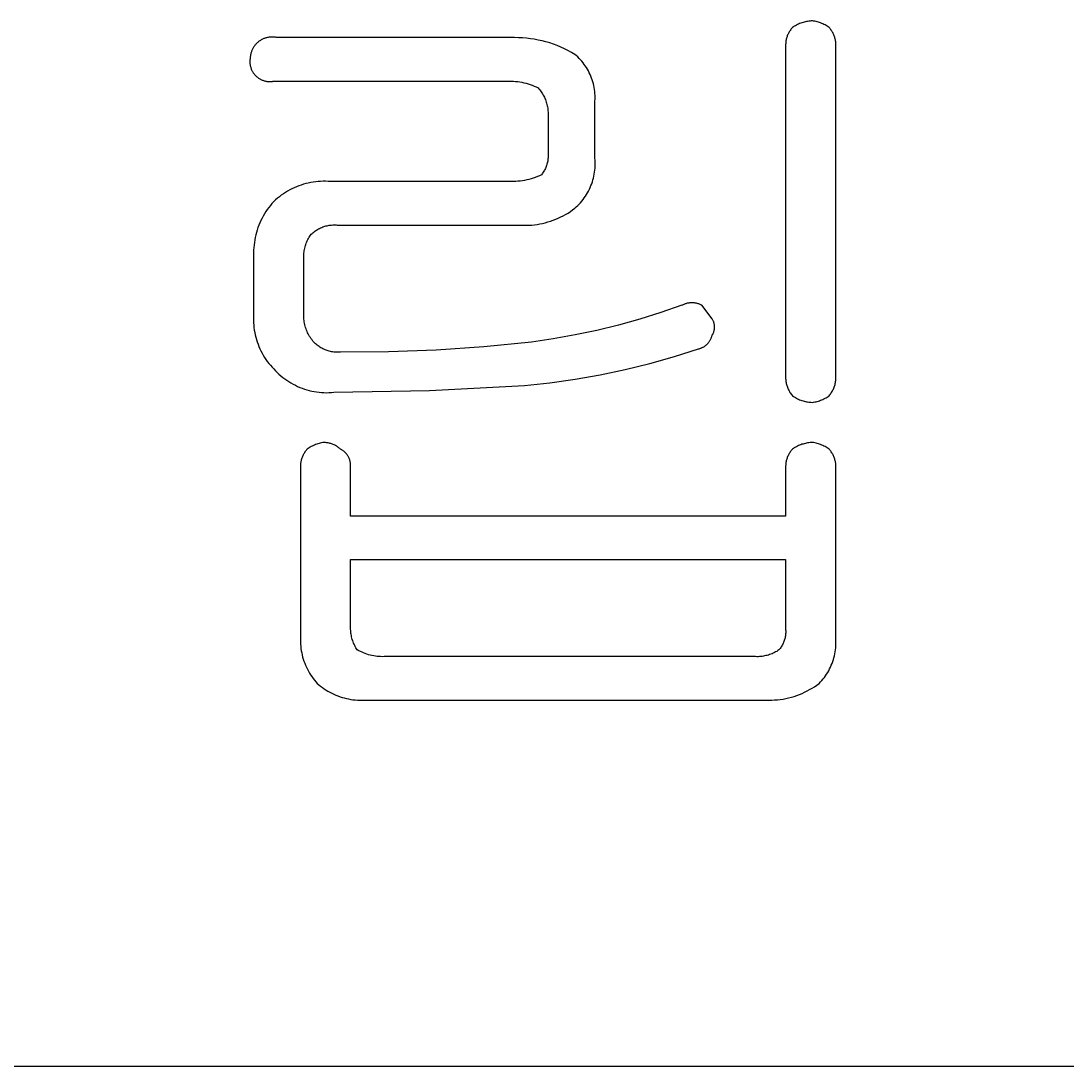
# Model space of a CAD drawing. Header units: millimetres. Extents: x 3033 to 5773, y 123 to 1487.
# Drawn here: x 5510.65 to 5533.21, y 311.56 to 334.1 of the extents above; entities that cross this region are included whole.
import ezdxf

# ---------------------------------------------------------------- set-up
doc = ezdxf.new("R2010")
doc.units = ezdxf.units.MM
doc.header["$MEASUREMENT"] = 0
doc.layers.add('TEX', color=70, linetype='Continuous')

msp = doc.modelspace()

# ---------------------------------------------------------------- linework, layer by layer
at = {"layer": 'TEX'}
for p, q in [((5527.253, 333.917), (5527.242, 333.901)), ((5527.264, 333.932), (5527.253, 333.917)), ((5527.276, 333.946), (5527.264, 333.932)), ((5527.289, 333.961), (5527.276, 333.946)), ((5527.31, 333.975), (5527.289, 333.961)), ((5527.331, 333.989), (5527.31, 333.975)), ((5527.354, 334.002), (5527.331, 333.989)), ((5527.376, 334.015), (5527.354, 334.002)), ((5527.399, 334.026), (5527.376, 334.015)), ((5527.422, 334.037), (5527.399, 334.026)), ((5527.446, 334.048), (5527.422, 334.037)), ((5527.47, 334.057), (5527.446, 334.048)), ((5527.494, 334.065), (5527.47, 334.057)), ((5527.519, 334.073), (5527.494, 334.065)), ((5527.544, 334.08), (5527.519, 334.073)), ((5527.569, 334.086), (5527.544, 334.08)), ((5527.594, 334.091), (5527.569, 334.086)), ((5527.619, 334.096), (5527.594, 334.091)), ((5527.645, 334.099), (5527.619, 334.096)), ((5527.67, 334.102), (5527.645, 334.099)), ((5527.696, 334.104), (5527.67, 334.102)), ((5527.722, 334.105), (5527.696, 334.104)), ((5527.748, 334.101), (5527.722, 334.105)), ((5527.773, 334.097), (5527.748, 334.101)), ((5527.799, 334.091), (5527.773, 334.097)), ((5527.824, 334.085), (5527.799, 334.091)), ((5527.85, 334.078), (5527.824, 334.085)), ((5527.875, 334.07), (5527.85, 334.078)), ((5527.899, 334.061), (5527.875, 334.07)), ((5527.923, 334.051), (5527.899, 334.061)), ((5527.947, 334.041), (5527.923, 334.051)), ((5527.971, 334.029), (5527.947, 334.041)), ((5527.994, 334.017), (5527.971, 334.029)), ((5528.017, 334.004), (5527.994, 334.017)), ((5528.039, 333.99), (5528.017, 334.004)), ((5528.061, 333.976), (5528.039, 333.99)), ((5528.082, 333.961), (5528.061, 333.976)), ((5528.095, 333.946), (5528.082, 333.961)), ((5528.107, 333.932), (5528.095, 333.946)), ((5528.118, 333.917), (5528.107, 333.932)), ((5528.129, 333.901), (5528.118, 333.917)), ((5515.832, 333.695), (5515.818, 333.686)), ((5515.846, 333.702), (5515.832, 333.695)), ((5515.86, 333.71), (5515.846, 333.702)), ((5515.875, 333.717), (5515.86, 333.71)), ((5515.89, 333.723), (5515.875, 333.717)), ((5515.905, 333.729), (5515.89, 333.723)), ((5515.92, 333.734), (5515.905, 333.729)), ((5515.936, 333.739), (5515.92, 333.734)), ((5515.951, 333.743), (5515.936, 333.739)), ((5515.967, 333.747), (5515.951, 333.743)), ((5515.983, 333.75), (5515.967, 333.747)), ((5515.999, 333.752), (5515.983, 333.75)), ((5516.015, 333.754), (5515.999, 333.752)), ((5516.031, 333.756), (5516.015, 333.754)), ((5516.047, 333.757), (5516.031, 333.756)), ((5516.063, 333.757), (5516.047, 333.757)), ((5516.079, 333.757), (5516.063, 333.757)), ((5516.095, 333.756), (5516.079, 333.757)), ((5516.112, 333.755), (5516.095, 333.756)), ((5516.128, 333.753), (5516.112, 333.755)), ((5516.144, 333.751), (5516.128, 333.753)), ((5516.159, 333.748), (5516.144, 333.751)), ((5516.175, 333.744), (5516.159, 333.748)), ((5521.299, 333.744), (5516.175, 333.744)), ((5521.384, 333.743), (5521.299, 333.744)), ((5521.469, 333.739), (5521.384, 333.743)), ((5521.554, 333.732), (5521.469, 333.739)), ((5521.639, 333.722), (5521.554, 333.732)), ((5521.724, 333.709), (5521.639, 333.722)), ((5521.807, 333.693), (5521.724, 333.709)), ((5521.891, 333.675), (5521.807, 333.693)), ((5527.154, 333.694), (5527.151, 333.675)), ((5527.158, 333.712), (5527.154, 333.694)), ((5527.163, 333.731), (5527.158, 333.712)), ((5527.168, 333.749), (5527.163, 333.731)), ((5527.174, 333.767), (5527.168, 333.749)), ((5527.18, 333.785), (5527.174, 333.767)), ((5527.187, 333.802), (5527.18, 333.785)), ((5527.195, 333.819), (5527.187, 333.802)), ((5527.203, 333.836), (5527.195, 333.819)), ((5527.212, 333.853), (5527.203, 333.836)), ((5527.221, 333.87), (5527.212, 333.853)), ((5527.231, 333.886), (5527.221, 333.87)), ((5527.242, 333.901), (5527.231, 333.886)), ((5528.14, 333.886), (5528.129, 333.901)), ((5528.15, 333.87), (5528.14, 333.886)), ((5528.159, 333.853), (5528.15, 333.87)), ((5528.168, 333.836), (5528.159, 333.853)), ((5528.176, 333.819), (5528.168, 333.836)), ((5528.184, 333.802), (5528.176, 333.819)), ((5528.191, 333.785), (5528.184, 333.802)), ((5528.197, 333.767), (5528.191, 333.785)), ((5528.203, 333.749), (5528.197, 333.767)), ((5528.208, 333.731), (5528.203, 333.749)), ((5528.213, 333.712), (5528.208, 333.731)), ((5528.217, 333.694), (5528.213, 333.712)), ((5528.22, 333.675), (5528.217, 333.694)), ((5515.633, 333.468), (5515.627, 333.453)), ((5515.639, 333.483), (5515.633, 333.468)), ((5515.646, 333.497), (5515.639, 333.483)), ((5515.654, 333.512), (5515.646, 333.497)), ((5515.662, 333.526), (5515.654, 333.512)), ((5515.67, 333.54), (5515.662, 333.526)), ((5515.679, 333.553), (5515.67, 333.54)), ((5515.688, 333.566), (5515.679, 333.553)), ((5515.698, 333.579), (5515.688, 333.566)), ((5515.708, 333.592), (5515.698, 333.579)), ((5515.719, 333.604), (5515.708, 333.592)), ((5515.73, 333.616), (5515.719, 333.604)), ((5515.742, 333.627), (5515.73, 333.616)), ((5515.753, 333.638), (5515.742, 333.627)), ((5515.766, 333.648), (5515.753, 333.638)), ((5515.778, 333.659), (5515.766, 333.648)), ((5515.791, 333.668), (5515.778, 333.659)), ((5515.804, 333.677), (5515.791, 333.668)), ((5515.818, 333.686), (5515.804, 333.677)), ((5521.973, 333.653), (5521.891, 333.675)), ((5522.055, 333.629), (5521.973, 333.653)), ((5522.136, 333.602), (5522.055, 333.629)), ((5522.216, 333.572), (5522.136, 333.602)), ((5522.295, 333.54), (5522.216, 333.572)), ((5522.373, 333.505), (5522.295, 333.54)), ((5522.449, 333.467), (5522.373, 333.505)), ((5522.524, 333.426), (5522.449, 333.467)), ((5527.145, 333.619), (5527.144, 333.6)), ((5527.144, 333.6), (5527.144, 326.455)), ((5527.146, 333.638), (5527.145, 333.619)), ((5527.148, 333.656), (5527.146, 333.638)), ((5527.151, 333.675), (5527.148, 333.656)), ((5528.223, 333.656), (5528.22, 333.675)), ((5528.225, 333.638), (5528.223, 333.656)), ((5528.226, 333.619), (5528.225, 333.638)), ((5528.227, 333.6), (5528.226, 333.619)), ((5528.227, 326.455), (5528.227, 333.6)), ((5515.591, 333.267), (5515.59, 333.252)), ((5515.59, 333.252), (5515.59, 333.238)), ((5515.59, 333.238), (5515.59, 333.223)), ((5515.593, 333.282), (5515.591, 333.267)), ((5515.595, 333.297), (5515.593, 333.282)), ((5515.598, 333.311), (5515.595, 333.297)), ((5515.599, 333.327), (5515.598, 333.311)), ((5515.601, 333.343), (5515.599, 333.327)), ((5515.603, 333.359), (5515.601, 333.343)), ((5515.605, 333.375), (5515.603, 333.359)), ((5515.609, 333.391), (5515.605, 333.375)), ((5515.612, 333.407), (5515.609, 333.391)), ((5515.617, 333.422), (5515.612, 333.407)), ((5515.622, 333.438), (5515.617, 333.422)), ((5515.627, 333.453), (5515.622, 333.438)), ((5522.598, 333.383), (5522.524, 333.426)), ((5522.63, 333.356), (5522.598, 333.383)), ((5522.661, 333.327), (5522.63, 333.356)), ((5522.691, 333.297), (5522.661, 333.327)), ((5522.72, 333.266), (5522.691, 333.297)), ((5522.748, 333.235), (5522.72, 333.266)), ((5515.59, 333.223), (5515.59, 333.208)), ((5515.59, 333.208), (5515.591, 333.193)), ((5515.591, 333.193), (5515.592, 333.179)), ((5515.592, 333.179), (5515.594, 333.164)), ((5515.594, 333.164), (5515.597, 333.149)), ((5515.597, 333.149), (5515.599, 333.135)), ((5515.599, 333.135), (5515.603, 333.12)), ((5515.603, 333.12), (5515.607, 333.106)), ((5515.607, 333.106), (5515.611, 333.092)), ((5515.611, 333.092), (5515.616, 333.078)), ((5515.616, 333.078), (5515.621, 333.064)), ((5515.621, 333.064), (5515.627, 333.051)), ((5515.627, 333.051), (5515.634, 333.037)), ((5515.634, 333.037), (5515.64, 333.024)), ((5515.64, 333.024), (5515.648, 333.011)), ((5515.648, 333.011), (5515.655, 332.998)), ((5522.774, 333.202), (5522.748, 333.235)), ((5522.8, 333.168), (5522.774, 333.202)), ((5522.824, 333.134), (5522.8, 333.168)), ((5522.847, 333.098), (5522.824, 333.134)), ((5522.869, 333.062), (5522.847, 333.098)), ((5522.89, 333.025), (5522.869, 333.062)), ((5522.909, 332.988), (5522.89, 333.025)), ((5515.655, 332.998), (5515.663, 332.986)), ((5515.663, 332.986), (5515.672, 332.974)), ((5515.672, 332.974), (5515.681, 332.962)), ((5515.681, 332.962), (5515.69, 332.951)), ((5515.69, 332.951), (5515.7, 332.939)), ((5515.7, 332.939), (5515.71, 332.929)), ((5515.71, 332.929), (5515.72, 332.918)), ((5515.72, 332.918), (5515.731, 332.908)), ((5515.731, 332.908), (5515.742, 332.898)), ((5515.742, 332.898), (5515.754, 332.889)), ((5515.754, 332.889), (5515.766, 332.88)), ((5515.766, 332.88), (5515.778, 332.871)), ((5515.778, 332.871), (5515.79, 332.863)), ((5515.79, 332.863), (5515.803, 332.856)), ((5515.803, 332.856), (5515.816, 332.848)), ((5515.816, 332.848), (5515.829, 332.842)), ((5515.829, 332.842), (5515.842, 332.835)), ((5515.842, 332.835), (5515.856, 332.83)), ((5515.856, 332.83), (5515.87, 332.824)), ((5515.87, 332.824), (5515.884, 332.819)), ((5515.884, 332.819), (5515.898, 332.815)), ((5515.898, 332.815), (5515.912, 332.811)), ((5515.912, 332.811), (5515.927, 332.808)), ((5515.927, 332.808), (5515.941, 332.805)), ((5515.941, 332.805), (5515.956, 332.802)), ((5515.956, 332.802), (5515.97, 332.8)), ((5515.97, 332.8), (5515.985, 332.799)), ((5515.985, 332.799), (5516, 332.798)), ((5516, 332.798), (5516.015, 332.798)), ((5516.015, 332.798), (5516.03, 332.798)), ((5516.03, 332.798), (5516.044, 332.798)), ((5516.044, 332.798), (5516.059, 332.8)), ((5516.059, 332.8), (5516.074, 332.801)), ((5516.074, 332.801), (5516.088, 332.803)), ((5516.088, 332.803), (5516.103, 332.806)), ((5516.103, 332.806), (5521.227, 332.806)), ((5521.227, 332.806), (5521.273, 332.804)), ((5521.273, 332.804), (5521.319, 332.801)), ((5521.319, 332.801), (5521.365, 332.796)), ((5521.365, 332.796), (5521.41, 332.789)), ((5521.41, 332.789), (5521.456, 332.781)), ((5522.927, 332.949), (5522.909, 332.988)), ((5522.944, 332.911), (5522.927, 332.949)), ((5522.959, 332.871), (5522.944, 332.911)), ((5522.973, 332.831), (5522.959, 332.871)), ((5522.985, 332.791), (5522.973, 332.831)), ((5522.997, 332.75), (5522.985, 332.791)), ((5521.456, 332.781), (5521.501, 332.771)), ((5521.501, 332.771), (5521.546, 332.76)), ((5521.546, 332.76), (5521.59, 332.747)), ((5521.59, 332.747), (5521.634, 332.733)), ((5521.634, 332.733), (5521.677, 332.717)), ((5521.677, 332.717), (5521.72, 332.7)), ((5521.72, 332.7), (5521.763, 332.682)), ((5521.763, 332.682), (5521.804, 332.662)), ((5521.804, 332.662), (5521.822, 332.641)), ((5521.822, 332.641), (5521.84, 332.62)), ((5521.84, 332.62), (5521.857, 332.598)), ((5521.857, 332.598), (5521.873, 332.576)), ((5521.873, 332.576), (5521.888, 332.553)), ((5523.006, 332.709), (5522.997, 332.75)), ((5523.014, 332.668), (5523.006, 332.709)), ((5523.021, 332.626), (5523.014, 332.668)), ((5523.026, 332.584), (5523.021, 332.626)), ((5523.03, 332.542), (5523.026, 332.584)), ((5521.888, 332.553), (5521.903, 332.53)), ((5521.903, 332.53), (5521.917, 332.506)), ((5521.917, 332.506), (5521.93, 332.482)), ((5521.93, 332.482), (5521.942, 332.457)), ((5521.942, 332.457), (5521.953, 332.432)), ((5521.953, 332.432), (5521.964, 332.407)), ((5521.964, 332.407), (5521.973, 332.381)), ((5521.973, 332.381), (5521.982, 332.355)), ((5521.982, 332.355), (5521.99, 332.329)), ((5523.033, 332.5), (5523.03, 332.542)), ((5523.031, 332.373), (5523.033, 332.415)), ((5523.031, 331.146), (5523.031, 332.373)), ((5523.034, 332.457), (5523.033, 332.5)), ((5523.033, 332.415), (5523.034, 332.457)), ((5521.99, 332.329), (5521.997, 332.302)), ((5521.997, 332.302), (5522.003, 332.276)), ((5522.003, 332.276), (5522.008, 332.249)), ((5522.008, 332.249), (5522.013, 332.221)), ((5522.013, 332.221), (5522.016, 332.194)), ((5522.016, 332.194), (5522.019, 332.167)), ((5522.019, 332.167), (5522.02, 332.139)), ((5522.02, 332.139), (5522.021, 332.112)), ((5522.021, 332.112), (5522.021, 332.084)), ((5522.021, 332.084), (5522.021, 331.291)), ((5522.021, 331.291), (5522.023, 331.267)), ((5522.023, 331.267), (5522.024, 331.244)), ((5522.024, 331.244), (5522.025, 331.22)), ((5522.025, 331.22), (5522.025, 331.197)), ((5521.988, 330.99), (5521.98, 330.968)), ((5521.995, 331.012), (5521.988, 330.99)), ((5522.001, 331.035), (5521.995, 331.012)), ((5522.007, 331.058), (5522.001, 331.035)), ((5522.012, 331.081), (5522.007, 331.058)), ((5522.016, 331.104), (5522.012, 331.081)), ((5522.019, 331.127), (5522.016, 331.104)), ((5522.022, 331.15), (5522.019, 331.127)), ((5522.024, 331.174), (5522.022, 331.15)), ((5522.025, 331.197), (5522.024, 331.174)), ((5523.034, 331.103), (5523.031, 331.146)), ((5523.036, 331.06), (5523.034, 331.103)), ((5523.037, 331.017), (5523.036, 331.06)), ((5523.036, 330.973), (5523.037, 331.017)), ((5521.833, 330.765), (5521.789, 330.746)), ((5521.876, 330.785), (5521.833, 330.765)), ((5521.89, 330.804), (5521.876, 330.785)), ((5521.904, 330.823), (5521.89, 330.804)), ((5521.917, 330.843), (5521.904, 330.823)), ((5521.929, 330.863), (5521.917, 330.843)), ((5521.941, 330.883), (5521.929, 330.863)), ((5521.952, 330.904), (5521.941, 330.883)), ((5521.962, 330.925), (5521.952, 330.904)), ((5521.971, 330.946), (5521.962, 330.925)), ((5521.98, 330.968), (5521.971, 330.946)), ((5522.999, 330.717), (5523.009, 330.759)), ((5523.009, 330.759), (5523.017, 330.801)), ((5523.017, 330.801), (5523.024, 330.844)), ((5523.024, 330.844), (5523.03, 330.887)), ((5523.03, 330.887), (5523.034, 330.93)), ((5523.034, 330.93), (5523.036, 330.973)), ((5516.645, 330.547), (5516.595, 330.527)), ((5516.695, 330.565), (5516.645, 330.547)), ((5516.747, 330.581), (5516.695, 330.565)), ((5516.798, 330.595), (5516.747, 330.581)), ((5516.85, 330.608), (5516.798, 330.595)), ((5516.903, 330.619), (5516.85, 330.608)), ((5516.956, 330.628), (5516.903, 330.619)), ((5517.009, 330.635), (5516.956, 330.628)), ((5517.062, 330.641), (5517.009, 330.635)), ((5517.116, 330.644), (5517.062, 330.641)), ((5517.169, 330.646), (5517.116, 330.644)), ((5517.223, 330.646), (5517.169, 330.646)), ((5517.276, 330.645), (5517.223, 330.646)), ((5517.33, 330.641), (5517.276, 330.645)), ((5521.227, 330.641), (5517.33, 330.641)), ((5521.275, 330.641), (5521.227, 330.641)), ((5521.323, 330.643), (5521.275, 330.641)), ((5521.37, 330.646), (5521.323, 330.643)), ((5521.418, 330.651), (5521.37, 330.646)), ((5521.466, 330.658), (5521.418, 330.651)), ((5521.513, 330.666), (5521.466, 330.658)), ((5521.56, 330.675), (5521.513, 330.666)), ((5521.607, 330.686), (5521.56, 330.675)), ((5521.653, 330.699), (5521.607, 330.686)), ((5521.699, 330.713), (5521.653, 330.699)), ((5521.744, 330.729), (5521.699, 330.713)), ((5521.789, 330.746), (5521.744, 330.729)), ((5522.93, 330.512), (5522.946, 330.552)), ((5522.946, 330.552), (5522.962, 330.593)), ((5522.962, 330.593), (5522.976, 330.634)), ((5522.976, 330.634), (5522.988, 330.675)), ((5522.988, 330.675), (5522.999, 330.717)), ((5516.225, 330.313), (5516.183, 330.279)), ((5516.268, 330.345), (5516.225, 330.313)), ((5516.312, 330.376), (5516.268, 330.345)), ((5516.357, 330.405), (5516.312, 330.376)), ((5516.403, 330.433), (5516.357, 330.405)), ((5516.449, 330.459), (5516.403, 330.433)), ((5516.497, 330.483), (5516.449, 330.459)), ((5516.546, 330.506), (5516.497, 330.483)), ((5516.595, 330.527), (5516.546, 330.506)), ((5522.801, 330.287), (5522.826, 330.323)), ((5522.826, 330.323), (5522.849, 330.359)), ((5522.849, 330.359), (5522.871, 330.396)), ((5522.871, 330.396), (5522.892, 330.434)), ((5522.892, 330.434), (5522.912, 330.473)), ((5522.912, 330.473), (5522.93, 330.512)), ((5515.998, 330.081), (5515.965, 330.037)), ((5516.031, 330.125), (5515.998, 330.081)), ((5516.066, 330.167), (5516.031, 330.125)), ((5516.103, 330.208), (5516.066, 330.167)), ((5516.142, 330.244), (5516.103, 330.208)), ((5516.183, 330.279), (5516.142, 330.244)), ((5522.598, 330.064), (5522.63, 330.093)), ((5522.63, 330.093), (5522.661, 330.122)), ((5522.661, 330.122), (5522.692, 330.153)), ((5522.692, 330.153), (5522.721, 330.185)), ((5522.721, 330.185), (5522.749, 330.218)), ((5522.749, 330.218), (5522.776, 330.252)), ((5522.776, 330.252), (5522.801, 330.287)), ((5515.878, 329.897), (5515.852, 329.849)), ((5515.905, 329.945), (5515.878, 329.897)), ((5515.935, 329.991), (5515.905, 329.945)), ((5515.965, 330.037), (5515.935, 329.991)), ((5522.186, 329.828), (5522.241, 329.851)), ((5522.241, 329.851), (5522.295, 329.876)), ((5522.295, 329.876), (5522.348, 329.903)), ((5522.348, 329.903), (5522.4, 329.932)), ((5522.4, 329.932), (5522.451, 329.962)), ((5522.451, 329.962), (5522.501, 329.994)), ((5522.501, 329.994), (5522.55, 330.028)), ((5522.55, 330.028), (5522.598, 330.064)), ((5515.764, 329.647), (5515.747, 329.595)), ((5515.784, 329.699), (5515.764, 329.647)), ((5515.805, 329.749), (5515.784, 329.699)), ((5515.827, 329.8), (5515.805, 329.749)), ((5515.852, 329.849), (5515.827, 329.8)), ((5517.072, 329.62), (5517.093, 329.631)), ((5517.093, 329.631), (5517.116, 329.642)), ((5517.116, 329.642), (5517.138, 329.652)), ((5517.138, 329.652), (5517.161, 329.661)), ((5517.161, 329.661), (5517.184, 329.669)), ((5517.184, 329.669), (5517.207, 329.676)), ((5517.207, 329.676), (5517.231, 329.683)), ((5517.231, 329.683), (5517.255, 329.689)), ((5517.255, 329.689), (5517.279, 329.694)), ((5517.279, 329.694), (5517.303, 329.698)), ((5517.303, 329.698), (5517.327, 329.701)), ((5517.327, 329.701), (5517.352, 329.703)), ((5517.352, 329.703), (5517.376, 329.705)), ((5517.376, 329.705), (5517.401, 329.706)), ((5517.401, 329.706), (5517.425, 329.706)), ((5517.425, 329.706), (5517.45, 329.705)), ((5517.45, 329.705), (5517.474, 329.703)), ((5517.474, 329.703), (5521.371, 329.703)), ((5521.371, 329.703), (5521.43, 329.699)), ((5521.43, 329.699), (5521.49, 329.697)), ((5521.49, 329.697), (5521.549, 329.697)), ((5521.549, 329.697), (5521.609, 329.699)), ((5521.609, 329.699), (5521.668, 329.703)), ((5521.668, 329.703), (5521.727, 329.709)), ((5521.727, 329.709), (5521.786, 329.717)), ((5521.786, 329.717), (5521.845, 329.727)), ((5521.845, 329.727), (5521.903, 329.739)), ((5521.903, 329.739), (5521.961, 329.753)), ((5521.961, 329.753), (5522.018, 329.769)), ((5522.018, 329.769), (5522.075, 329.787)), ((5522.075, 329.787), (5522.131, 329.806)), ((5522.131, 329.806), (5522.186, 329.828)), ((5515.705, 329.436), (5515.694, 329.382)), ((5515.717, 329.489), (5515.705, 329.436)), ((5515.731, 329.542), (5515.717, 329.489)), ((5515.747, 329.595), (5515.731, 329.542)), ((5516.84, 329.389), (5516.853, 329.414)), ((5516.853, 329.414), (5516.867, 329.439)), ((5516.867, 329.439), (5516.881, 329.463)), ((5516.881, 329.463), (5516.897, 329.486)), ((5516.897, 329.486), (5516.914, 329.504)), ((5516.914, 329.504), (5516.932, 329.521)), ((5516.932, 329.521), (5516.95, 329.537)), ((5516.95, 329.537), (5516.969, 329.552)), ((5516.969, 329.552), (5516.989, 329.567)), ((5516.989, 329.567), (5517.009, 329.582)), ((5517.009, 329.582), (5517.029, 329.595)), ((5517.029, 329.595), (5517.05, 329.608)), ((5517.05, 329.608), (5517.072, 329.62)), ((5515.674, 329.218), (5515.671, 329.163)), ((5515.679, 329.273), (5515.674, 329.218)), ((5515.686, 329.327), (5515.679, 329.273)), ((5515.694, 329.382), (5515.686, 329.327)), ((5516.763, 329.149), (5516.768, 329.177)), ((5516.768, 329.177), (5516.774, 329.205)), ((5516.774, 329.205), (5516.78, 329.232)), ((5516.78, 329.232), (5516.788, 329.259)), ((5516.788, 329.259), (5516.797, 329.286)), ((5516.797, 329.286), (5516.806, 329.312)), ((5516.806, 329.312), (5516.817, 329.338)), ((5516.817, 329.338), (5516.828, 329.364)), ((5516.828, 329.364), (5516.84, 329.389)), ((5515.671, 329.163), (5515.67, 329.108)), ((5515.67, 329.108), (5515.67, 329.053)), ((5515.67, 329.053), (5515.67, 327.754)), ((5516.752, 329.037), (5516.753, 329.066)), ((5516.752, 329.009), (5516.752, 329.037)), ((5516.753, 328.981), (5516.752, 329.009)), ((5516.753, 329.066), (5516.756, 329.094)), ((5516.753, 327.827), (5516.753, 328.981)), ((5516.756, 329.094), (5516.759, 329.122)), ((5516.759, 329.122), (5516.763, 329.149)), ((5516.751, 327.796), (5516.753, 327.827)), ((5524.907, 327.971), (5524.455, 327.814)), ((5524.921, 327.978), (5524.907, 327.971)), ((5524.935, 327.985), (5524.921, 327.978)), ((5524.949, 327.991), (5524.935, 327.985)), ((5524.964, 327.996), (5524.949, 327.991)), ((5524.979, 328.002), (5524.964, 327.996)), ((5524.993, 328.006), (5524.979, 328.002)), ((5525.008, 328.01), (5524.993, 328.006)), ((5525.023, 328.014), (5525.008, 328.01)), ((5525.039, 328.017), (5525.023, 328.014)), ((5525.054, 328.02), (5525.039, 328.017)), ((5525.069, 328.022), (5525.054, 328.02)), ((5525.085, 328.023), (5525.069, 328.022)), ((5525.1, 328.024), (5525.085, 328.023)), ((5525.116, 328.025), (5525.1, 328.024)), ((5525.131, 328.025), (5525.116, 328.025)), ((5525.147, 328.024), (5525.131, 328.025)), ((5525.162, 328.023), (5525.147, 328.024)), ((5525.178, 328.022), (5525.162, 328.023)), ((5525.193, 328.02), (5525.178, 328.022)), ((5525.209, 328.017), (5525.193, 328.02)), ((5525.224, 328.014), (5525.209, 328.017)), ((5525.239, 328.01), (5525.224, 328.014)), ((5525.254, 328.006), (5525.239, 328.01)), ((5525.269, 328.002), (5525.254, 328.006)), ((5525.283, 327.996), (5525.269, 328.002)), ((5525.298, 327.991), (5525.283, 327.996)), ((5525.312, 327.985), (5525.298, 327.991)), ((5525.326, 327.978), (5525.312, 327.985)), ((5525.34, 327.971), (5525.326, 327.978)), ((5525.557, 327.682), (5525.34, 327.971)), ((5515.67, 327.754), (5515.668, 327.702)), ((5515.668, 327.702), (5515.668, 327.649)), ((5515.668, 327.649), (5515.669, 327.596)), ((5515.669, 327.596), (5515.673, 327.543)), ((5516.75, 327.766), (5516.751, 327.796)), ((5516.75, 327.735), (5516.75, 327.766)), ((5516.752, 327.704), (5516.75, 327.735)), ((5516.754, 327.674), (5516.752, 327.704)), ((5516.758, 327.644), (5516.754, 327.674)), ((5516.762, 327.613), (5516.758, 327.644)), ((5516.768, 327.583), (5516.762, 327.613)), ((5523.998, 327.672), (5523.537, 327.543)), ((5524.455, 327.814), (5523.998, 327.672)), ((5525.563, 327.673), (5525.557, 327.682)), ((5525.568, 327.664), (5525.563, 327.673)), ((5525.574, 327.654), (5525.568, 327.664)), ((5525.579, 327.644), (5525.574, 327.654)), ((5525.583, 327.635), (5525.579, 327.644)), ((5525.588, 327.625), (5525.583, 327.635)), ((5525.592, 327.614), (5525.588, 327.625)), ((5525.595, 327.604), (5525.592, 327.614)), ((5525.599, 327.594), (5525.595, 327.604)), ((5515.673, 327.543), (5515.678, 327.49)), ((5515.678, 327.49), (5515.685, 327.438)), ((5515.685, 327.438), (5515.694, 327.386)), ((5515.694, 327.386), (5515.704, 327.334)), ((5516.774, 327.553), (5516.768, 327.583)), ((5516.782, 327.524), (5516.774, 327.553)), ((5516.79, 327.495), (5516.782, 327.524)), ((5516.8, 327.466), (5516.79, 327.495)), ((5516.811, 327.437), (5516.8, 327.466)), ((5516.822, 327.409), (5516.811, 327.437)), ((5516.835, 327.381), (5516.822, 327.409)), ((5516.849, 327.353), (5516.835, 327.381)), ((5523.072, 327.43), (5522.604, 327.331)), ((5523.537, 327.543), (5523.072, 327.43)), ((5525.579, 327.359), (5525.583, 327.369)), ((5525.583, 327.369), (5525.588, 327.379)), ((5525.588, 327.379), (5525.592, 327.389)), ((5525.592, 327.389), (5525.595, 327.4)), ((5525.595, 327.4), (5525.599, 327.41)), ((5525.602, 327.583), (5525.599, 327.594)), ((5525.599, 327.41), (5525.602, 327.421)), ((5525.604, 327.572), (5525.602, 327.583)), ((5525.602, 327.421), (5525.604, 327.431)), ((5525.606, 327.562), (5525.604, 327.572)), ((5525.604, 327.431), (5525.606, 327.442)), ((5525.608, 327.551), (5525.606, 327.562)), ((5525.606, 327.442), (5525.608, 327.453)), ((5525.61, 327.54), (5525.608, 327.551)), ((5525.608, 327.453), (5525.61, 327.464)), ((5525.611, 327.529), (5525.61, 327.54)), ((5525.61, 327.464), (5525.611, 327.475)), ((5525.612, 327.518), (5525.611, 327.529)), ((5525.611, 327.475), (5525.612, 327.485)), ((5525.612, 327.507), (5525.612, 327.518)), ((5525.612, 327.496), (5525.612, 327.507)), ((5525.612, 327.485), (5525.612, 327.496)), ((5515.704, 327.334), (5515.717, 327.283)), ((5515.717, 327.283), (5515.731, 327.232)), ((5515.731, 327.232), (5515.747, 327.181)), ((5515.747, 327.181), (5515.765, 327.131)), ((5516.863, 327.327), (5516.849, 327.353)), ((5516.879, 327.3), (5516.863, 327.327)), ((5516.895, 327.274), (5516.879, 327.3)), ((5516.912, 327.249), (5516.895, 327.274)), ((5516.93, 327.224), (5516.912, 327.249)), ((5516.949, 327.2), (5516.93, 327.224)), ((5516.969, 327.177), (5516.949, 327.2)), ((5516.986, 327.16), (5516.969, 327.177)), ((5517.004, 327.143), (5516.986, 327.16)), ((5521.66, 327.177), (5520.634, 327.076)), ((5522.133, 327.247), (5521.66, 327.177)), ((5522.604, 327.331), (5522.133, 327.247)), ((5525.453, 327.136), (5525.463, 327.146)), ((5525.463, 327.146), (5525.472, 327.156)), ((5525.472, 327.156), (5525.48, 327.166)), ((5525.48, 327.166), (5525.489, 327.177)), ((5525.489, 327.177), (5525.496, 327.188)), ((5525.496, 327.188), (5525.504, 327.199)), ((5525.504, 327.199), (5525.511, 327.21)), ((5525.511, 327.21), (5525.518, 327.222)), ((5525.518, 327.222), (5525.524, 327.233)), ((5525.524, 327.233), (5525.53, 327.246)), ((5525.53, 327.246), (5525.536, 327.258)), ((5525.536, 327.258), (5525.541, 327.27)), ((5525.541, 327.27), (5525.545, 327.283)), ((5525.545, 327.283), (5525.55, 327.296)), ((5525.55, 327.296), (5525.553, 327.308)), ((5525.553, 327.308), (5525.557, 327.321)), ((5525.557, 327.321), (5525.563, 327.331)), ((5525.563, 327.331), (5525.568, 327.34)), ((5525.568, 327.34), (5525.574, 327.35)), ((5525.574, 327.35), (5525.579, 327.359)), ((5515.765, 327.131), (5515.784, 327.082)), ((5515.784, 327.082), (5515.805, 327.034)), ((5515.805, 327.034), (5515.828, 326.986)), ((5515.828, 326.986), (5515.852, 326.939)), ((5515.852, 326.939), (5515.878, 326.893)), ((5517.023, 327.127), (5517.004, 327.143)), ((5517.042, 327.111), (5517.023, 327.127)), ((5517.061, 327.096), (5517.042, 327.111)), ((5517.081, 327.082), (5517.061, 327.096)), ((5517.101, 327.069), (5517.081, 327.082)), ((5517.122, 327.056), (5517.101, 327.069)), ((5517.144, 327.044), (5517.122, 327.056)), ((5517.166, 327.032), (5517.144, 327.044)), ((5517.188, 327.022), (5517.166, 327.032)), ((5517.21, 327.012), (5517.188, 327.022)), ((5517.233, 327.003), (5517.21, 327.012)), ((5517.256, 326.995), (5517.233, 327.003)), ((5517.279, 326.987), (5517.256, 326.995)), ((5517.303, 326.981), (5517.279, 326.987)), ((5517.327, 326.975), (5517.303, 326.981)), ((5517.351, 326.97), (5517.327, 326.975)), ((5517.375, 326.966), (5517.351, 326.97)), ((5517.399, 326.963), (5517.375, 326.966)), ((5517.424, 326.96), (5517.399, 326.963)), ((5517.448, 326.959), (5517.424, 326.96)), ((5517.473, 326.958), (5517.448, 326.959)), ((5517.497, 326.958), (5517.473, 326.958)), ((5517.522, 326.959), (5517.497, 326.958)), ((5517.546, 326.961), (5517.522, 326.959)), ((5518.577, 326.968), (5517.546, 326.961)), ((5519.606, 327.006), (5518.577, 326.968)), ((5520.634, 327.076), (5519.606, 327.006)), ((5524.745, 326.865), (5525.268, 327.033)), ((5525.268, 327.033), (5525.281, 327.036)), ((5525.281, 327.036), (5525.294, 327.04)), ((5525.294, 327.04), (5525.307, 327.044)), ((5525.307, 327.044), (5525.319, 327.049)), ((5525.319, 327.049), (5525.332, 327.054)), ((5525.332, 327.054), (5525.344, 327.059)), ((5525.344, 327.059), (5525.356, 327.065)), ((5525.356, 327.065), (5525.368, 327.072)), ((5525.368, 327.072), (5525.379, 327.078)), ((5525.379, 327.078), (5525.391, 327.086)), ((5525.391, 327.086), (5525.402, 327.093)), ((5525.402, 327.093), (5525.413, 327.101)), ((5525.413, 327.101), (5525.423, 327.109)), ((5525.423, 327.109), (5525.434, 327.118)), ((5525.434, 327.118), (5525.444, 327.127)), ((5525.444, 327.127), (5525.453, 327.136)), ((5515.878, 326.893), (5515.906, 326.848)), ((5515.906, 326.848), (5515.935, 326.804)), ((5515.935, 326.804), (5515.966, 326.761)), ((5515.966, 326.761), (5515.998, 326.719)), ((5515.998, 326.719), (5516.032, 326.678)), ((5523.683, 326.584), (5524.217, 326.716)), ((5524.217, 326.716), (5524.745, 326.865)), ((5516.032, 326.678), (5516.067, 326.638)), ((5516.067, 326.638), (5516.103, 326.6)), ((5516.103, 326.6), (5516.14, 326.561)), ((5516.14, 326.561), (5516.177, 326.523)), ((5516.177, 326.523), (5516.216, 326.486)), ((5516.216, 326.486), (5516.257, 326.451)), ((5522.605, 326.375), (5523.146, 326.47)), ((5523.146, 326.47), (5523.683, 326.584)), ((5516.257, 326.451), (5516.298, 326.417)), ((5516.298, 326.417), (5516.341, 326.385)), ((5516.341, 326.385), (5516.385, 326.354)), ((5516.385, 326.354), (5516.43, 326.325)), ((5516.43, 326.325), (5516.475, 326.297)), ((5516.475, 326.297), (5516.522, 326.271)), ((5516.522, 326.271), (5516.57, 326.246)), ((5516.57, 326.246), (5516.618, 326.223)), ((5521.515, 326.239), (5522.061, 326.298)), ((5522.061, 326.298), (5522.605, 326.375)), ((5527.144, 326.455), (5527.143, 326.434)), ((5527.143, 326.434), (5527.143, 326.413)), ((5527.143, 326.413), (5527.144, 326.392)), ((5527.144, 326.392), (5527.145, 326.37)), ((5527.145, 326.37), (5527.147, 326.349)), ((5527.147, 326.349), (5527.15, 326.328)), ((5527.15, 326.328), (5527.153, 326.307)), ((5527.153, 326.307), (5527.157, 326.286)), ((5527.157, 326.286), (5527.162, 326.266)), ((5527.162, 326.266), (5527.168, 326.245)), ((5527.168, 326.245), (5527.174, 326.225)), ((5528.197, 326.225), (5528.203, 326.245)), ((5528.203, 326.245), (5528.209, 326.266)), ((5528.209, 326.266), (5528.214, 326.286)), ((5528.214, 326.286), (5528.218, 326.307)), ((5528.218, 326.307), (5528.221, 326.328)), ((5528.221, 326.328), (5528.224, 326.349)), ((5528.224, 326.349), (5528.226, 326.37)), ((5528.226, 326.37), (5528.227, 326.392)), ((5528.228, 326.434), (5528.227, 326.455)), ((5528.227, 326.392), (5528.228, 326.413)), ((5528.228, 326.413), (5528.228, 326.434)), ((5516.618, 326.223), (5516.667, 326.202)), ((5516.667, 326.202), (5516.717, 326.183)), ((5516.717, 326.183), (5516.768, 326.165)), ((5516.768, 326.165), (5516.819, 326.149)), ((5516.819, 326.149), (5516.871, 326.135)), ((5516.871, 326.135), (5516.923, 326.123)), ((5516.923, 326.123), (5516.975, 326.112)), ((5516.975, 326.112), (5517.028, 326.104)), ((5517.028, 326.104), (5517.081, 326.097)), ((5517.081, 326.097), (5517.135, 326.092)), ((5517.135, 326.092), (5517.188, 326.089)), ((5517.188, 326.089), (5517.242, 326.087)), ((5517.242, 326.087), (5517.295, 326.088)), ((5517.295, 326.088), (5517.349, 326.09)), ((5517.349, 326.09), (5517.402, 326.095)), ((5517.402, 326.095), (5519.46, 326.134)), ((5519.46, 326.134), (5521.515, 326.239)), ((5527.174, 326.225), (5527.182, 326.205)), ((5527.182, 326.205), (5527.189, 326.185)), ((5527.189, 326.185), (5527.198, 326.166)), ((5527.198, 326.166), (5527.207, 326.146)), ((5527.207, 326.146), (5527.217, 326.128)), ((5527.217, 326.128), (5527.227, 326.109)), ((5527.227, 326.109), (5527.238, 326.091)), ((5527.238, 326.091), (5527.25, 326.073)), ((5527.25, 326.073), (5527.262, 326.056)), ((5527.262, 326.056), (5527.275, 326.039)), ((5527.275, 326.039), (5527.289, 326.022)), ((5527.289, 326.022), (5527.31, 326.008)), ((5528.061, 326.007), (5528.082, 326.022)), ((5528.082, 326.022), (5528.096, 326.039)), ((5528.096, 326.039), (5528.109, 326.056)), ((5528.109, 326.056), (5528.121, 326.073)), ((5528.121, 326.073), (5528.133, 326.091)), ((5528.133, 326.091), (5528.144, 326.109)), ((5528.144, 326.109), (5528.154, 326.128)), ((5528.154, 326.128), (5528.164, 326.146)), ((5528.164, 326.146), (5528.173, 326.166)), ((5528.173, 326.166), (5528.182, 326.185)), ((5528.182, 326.185), (5528.19, 326.205)), ((5528.19, 326.205), (5528.197, 326.225)), ((5527.31, 326.008), (5527.331, 325.994)), ((5527.331, 325.994), (5527.354, 325.981)), ((5527.354, 325.981), (5527.376, 325.968)), ((5527.376, 325.968), (5527.399, 325.957)), ((5527.399, 325.957), (5527.422, 325.946)), ((5527.422, 325.946), (5527.446, 325.936)), ((5527.446, 325.936), (5527.47, 325.926)), ((5527.47, 325.926), (5527.494, 325.918)), ((5527.494, 325.918), (5527.519, 325.91)), ((5527.519, 325.91), (5527.544, 325.903)), ((5527.544, 325.903), (5527.569, 325.897)), ((5527.569, 325.897), (5527.594, 325.892)), ((5527.594, 325.892), (5527.619, 325.887)), ((5527.619, 325.887), (5527.645, 325.884)), ((5527.645, 325.884), (5527.67, 325.881)), ((5527.67, 325.881), (5527.696, 325.879)), ((5527.696, 325.879), (5527.722, 325.878)), ((5527.722, 325.878), (5527.748, 325.882)), ((5527.748, 325.882), (5527.773, 325.886)), ((5527.773, 325.886), (5527.799, 325.892)), ((5527.799, 325.892), (5527.824, 325.898)), ((5527.824, 325.898), (5527.85, 325.905)), ((5527.85, 325.905), (5527.875, 325.913)), ((5527.875, 325.913), (5527.899, 325.922)), ((5527.899, 325.922), (5527.923, 325.932)), ((5527.923, 325.932), (5527.947, 325.942)), ((5527.947, 325.942), (5527.971, 325.954)), ((5527.971, 325.954), (5527.994, 325.966)), ((5527.994, 325.966), (5528.017, 325.979)), ((5528.017, 325.979), (5528.039, 325.993)), ((5528.039, 325.993), (5528.061, 326.007)), ((5516.868, 324.898), (5516.846, 324.883)), ((5516.89, 324.911), (5516.868, 324.898)), ((5516.913, 324.924), (5516.89, 324.911)), ((5516.936, 324.936), (5516.913, 324.924)), ((5516.96, 324.948), (5516.936, 324.936)), ((5516.984, 324.958), (5516.96, 324.948)), ((5517.008, 324.968), (5516.984, 324.958)), ((5517.033, 324.977), (5517.008, 324.968)), ((5517.058, 324.985), (5517.033, 324.977)), ((5517.083, 324.992), (5517.058, 324.985)), ((5517.108, 324.999), (5517.083, 324.992)), ((5517.134, 325.004), (5517.108, 324.999)), ((5517.16, 325.009), (5517.134, 325.004)), ((5517.186, 325.012), (5517.16, 325.009)), ((5517.204, 325.011), (5517.186, 325.012)), ((5517.223, 325.01), (5517.204, 325.011)), ((5517.242, 325.008), (5517.223, 325.01)), ((5517.261, 325.005), (5517.242, 325.008)), ((5517.279, 325.002), (5517.261, 325.005)), ((5517.298, 324.998), (5517.279, 325.002)), ((5517.316, 324.994), (5517.298, 324.998)), ((5517.334, 324.989), (5517.316, 324.994)), ((5517.352, 324.983), (5517.334, 324.989)), ((5517.37, 324.976), (5517.352, 324.983)), ((5517.388, 324.969), (5517.37, 324.976)), ((5517.405, 324.962), (5517.388, 324.969)), ((5517.422, 324.953), (5517.405, 324.962)), ((5517.439, 324.945), (5517.422, 324.953)), ((5517.455, 324.935), (5517.439, 324.945)), ((5517.471, 324.925), (5517.455, 324.935)), ((5517.487, 324.915), (5517.471, 324.925)), ((5517.503, 324.904), (5517.487, 324.915)), ((5517.518, 324.892), (5517.503, 324.904)), ((5517.532, 324.88), (5517.518, 324.892)), ((5527.331, 324.896), (5527.31, 324.882)), ((5527.354, 324.91), (5527.331, 324.896)), ((5527.376, 324.922), (5527.354, 324.91)), ((5527.399, 324.934), (5527.376, 324.922)), ((5527.422, 324.945), (5527.399, 324.934)), ((5527.446, 324.955), (5527.422, 324.945)), ((5527.47, 324.964), (5527.446, 324.955)), ((5527.494, 324.973), (5527.47, 324.964)), ((5527.519, 324.98), (5527.494, 324.973)), ((5527.544, 324.987), (5527.519, 324.98)), ((5527.569, 324.993), (5527.544, 324.987)), ((5527.594, 324.999), (5527.569, 324.993)), ((5527.619, 325.003), (5527.594, 324.999)), ((5527.645, 325.007), (5527.619, 325.003)), ((5527.67, 325.009), (5527.645, 325.007)), ((5527.696, 325.011), (5527.67, 325.009)), ((5527.722, 325.012), (5527.696, 325.011)), ((5527.748, 325.009), (5527.722, 325.012)), ((5527.773, 325.004), (5527.748, 325.009)), ((5527.799, 324.999), (5527.773, 325.004)), ((5527.824, 324.992), (5527.799, 324.999)), ((5527.85, 324.985), (5527.824, 324.992)), ((5527.875, 324.977), (5527.85, 324.985)), ((5527.899, 324.968), (5527.875, 324.977)), ((5527.923, 324.958), (5527.899, 324.968)), ((5527.947, 324.948), (5527.923, 324.958)), ((5527.971, 324.936), (5527.947, 324.948)), ((5527.994, 324.924), (5527.971, 324.936)), ((5528.017, 324.911), (5527.994, 324.924)), ((5528.039, 324.898), (5528.017, 324.911)), ((5528.061, 324.883), (5528.039, 324.898)), ((5516.71, 324.674), (5516.704, 324.656)), ((5516.716, 324.692), (5516.71, 324.674)), ((5516.723, 324.709), (5516.716, 324.692)), ((5516.731, 324.727), (5516.723, 324.709)), ((5516.739, 324.744), (5516.731, 324.727)), ((5516.748, 324.76), (5516.739, 324.744)), ((5516.757, 324.777), (5516.748, 324.76)), ((5516.767, 324.793), (5516.757, 324.777)), ((5516.778, 324.809), (5516.767, 324.793)), ((5516.789, 324.824), (5516.778, 324.809)), ((5516.8, 324.839), (5516.789, 324.824)), ((5516.812, 324.854), (5516.8, 324.839)), ((5516.825, 324.868), (5516.812, 324.854)), ((5516.846, 324.883), (5516.825, 324.868)), ((5517.546, 324.868), (5517.532, 324.88)), ((5517.558, 324.862), (5517.546, 324.868)), ((5517.57, 324.855), (5517.558, 324.862)), ((5517.581, 324.848), (5517.57, 324.855)), ((5517.592, 324.84), (5517.581, 324.848)), ((5517.603, 324.832), (5517.592, 324.84)), ((5517.614, 324.824), (5517.603, 324.832)), ((5517.624, 324.816), (5517.614, 324.824)), ((5517.634, 324.807), (5517.624, 324.816)), ((5517.644, 324.797), (5517.634, 324.807)), ((5517.654, 324.788), (5517.644, 324.797)), ((5517.663, 324.778), (5517.654, 324.788)), ((5517.671, 324.768), (5517.663, 324.778)), ((5517.68, 324.757), (5517.671, 324.768)), ((5517.688, 324.747), (5517.68, 324.757)), ((5517.696, 324.736), (5517.688, 324.747)), ((5517.703, 324.724), (5517.696, 324.736)), ((5517.71, 324.713), (5517.703, 324.724)), ((5517.716, 324.701), (5517.71, 324.713)), ((5517.722, 324.689), (5517.716, 324.701)), ((5517.728, 324.677), (5517.722, 324.689)), ((5517.733, 324.664), (5517.728, 324.677)), ((5517.738, 324.652), (5517.733, 324.664)), ((5527.174, 324.674), (5527.168, 324.656)), ((5527.18, 324.692), (5527.174, 324.674)), ((5527.187, 324.709), (5527.18, 324.692)), ((5527.195, 324.727), (5527.187, 324.709)), ((5527.203, 324.744), (5527.195, 324.727)), ((5527.212, 324.76), (5527.203, 324.744)), ((5527.221, 324.777), (5527.212, 324.76)), ((5527.231, 324.793), (5527.221, 324.777)), ((5527.242, 324.809), (5527.231, 324.793)), ((5527.253, 324.824), (5527.242, 324.809)), ((5527.264, 324.839), (5527.253, 324.824)), ((5527.276, 324.854), (5527.264, 324.839)), ((5527.289, 324.868), (5527.276, 324.854)), ((5527.31, 324.882), (5527.289, 324.868)), ((5528.082, 324.868), (5528.061, 324.883)), ((5528.095, 324.854), (5528.082, 324.868)), ((5528.107, 324.839), (5528.095, 324.854)), ((5528.118, 324.824), (5528.107, 324.839)), ((5528.129, 324.809), (5528.118, 324.824)), ((5528.14, 324.793), (5528.129, 324.809)), ((5528.15, 324.777), (5528.14, 324.793)), ((5528.159, 324.76), (5528.15, 324.777)), ((5528.168, 324.744), (5528.159, 324.76)), ((5528.176, 324.727), (5528.168, 324.744)), ((5528.184, 324.709), (5528.176, 324.727)), ((5528.191, 324.692), (5528.184, 324.709)), ((5528.197, 324.674), (5528.191, 324.692)), ((5528.203, 324.656), (5528.197, 324.674)), ((5516.681, 324.526), (5516.68, 324.507)), ((5516.68, 324.507), (5516.68, 320.754)), ((5516.682, 324.545), (5516.681, 324.526)), ((5516.684, 324.564), (5516.682, 324.545)), ((5516.687, 324.582), (5516.684, 324.564)), ((5516.69, 324.601), (5516.687, 324.582)), ((5516.694, 324.619), (5516.69, 324.601)), ((5516.699, 324.638), (5516.694, 324.619)), ((5516.704, 324.656), (5516.699, 324.638)), ((5517.743, 324.639), (5517.738, 324.652)), ((5517.747, 324.626), (5517.743, 324.639)), ((5517.75, 324.613), (5517.747, 324.626)), ((5517.753, 324.6), (5517.75, 324.613)), ((5517.756, 324.587), (5517.753, 324.6)), ((5517.758, 324.574), (5517.756, 324.587)), ((5517.76, 324.561), (5517.758, 324.574)), ((5517.762, 324.547), (5517.76, 324.561)), ((5517.762, 324.534), (5517.762, 324.547)), ((5517.763, 324.52), (5517.762, 324.534)), ((5517.763, 324.507), (5517.763, 324.52)), ((5517.763, 323.425), (5517.763, 324.507)), ((5527.145, 324.526), (5527.144, 324.507)), ((5527.144, 324.507), (5527.144, 323.425)), ((5527.146, 324.545), (5527.145, 324.526)), ((5527.148, 324.564), (5527.146, 324.545)), ((5527.151, 324.582), (5527.148, 324.564)), ((5527.154, 324.601), (5527.151, 324.582)), ((5527.158, 324.619), (5527.154, 324.601)), ((5527.163, 324.638), (5527.158, 324.619)), ((5527.168, 324.656), (5527.163, 324.638)), ((5528.208, 324.638), (5528.203, 324.656)), ((5528.213, 324.619), (5528.208, 324.638)), ((5528.217, 324.601), (5528.213, 324.619)), ((5528.22, 324.582), (5528.217, 324.601)), ((5528.223, 324.564), (5528.22, 324.582)), ((5528.225, 324.545), (5528.223, 324.564)), ((5528.226, 324.526), (5528.225, 324.545)), ((5528.227, 324.507), (5528.226, 324.526)), ((5528.227, 320.754), (5528.227, 324.507)), ((5527.144, 323.425), (5517.763, 323.425)), ((5517.763, 321.043), (5517.763, 322.486)), ((5517.763, 322.486), (5527.144, 322.486)), ((5527.144, 322.486), (5527.144, 320.971)), ((5517.762, 321.015), (5517.763, 321.043)), ((5517.763, 320.987), (5517.762, 321.015)), ((5517.764, 320.959), (5517.763, 320.987)), ((5517.766, 320.931), (5517.764, 320.959)), ((5517.769, 320.903), (5517.766, 320.931)), ((5517.773, 320.875), (5517.769, 320.903)), ((5517.778, 320.847), (5517.773, 320.875)), ((5517.784, 320.82), (5517.778, 320.847)), ((5527.139, 320.844), (5527.135, 320.823)), ((5527.142, 320.865), (5527.139, 320.844)), ((5527.144, 320.886), (5527.142, 320.865)), ((5527.144, 320.971), (5527.145, 320.95)), ((5527.145, 320.907), (5527.144, 320.886)), ((5527.145, 320.95), (5527.145, 320.928)), ((5527.145, 320.928), (5527.145, 320.907)), ((5516.68, 320.754), (5516.681, 320.708)), ((5516.681, 320.708), (5516.683, 320.661)), ((5516.683, 320.661), (5516.686, 320.614)), ((5516.686, 320.614), (5516.692, 320.568)), ((5517.791, 320.793), (5517.784, 320.82)), ((5517.799, 320.765), (5517.791, 320.793)), ((5517.807, 320.739), (5517.799, 320.765)), ((5517.817, 320.712), (5517.807, 320.739)), ((5517.827, 320.686), (5517.817, 320.712)), ((5517.838, 320.66), (5517.827, 320.686)), ((5517.85, 320.635), (5517.838, 320.66)), ((5517.863, 320.61), (5517.85, 320.635)), ((5517.877, 320.586), (5517.863, 320.61)), ((5527.05, 320.606), (5527.039, 320.589)), ((5527.061, 320.624), (5527.05, 320.606)), ((5527.072, 320.643), (5527.061, 320.624)), ((5527.082, 320.662), (5527.072, 320.643)), ((5527.091, 320.681), (5527.082, 320.662)), ((5527.099, 320.701), (5527.091, 320.681)), ((5527.107, 320.72), (5527.099, 320.701)), ((5527.114, 320.74), (5527.107, 320.72)), ((5527.121, 320.761), (5527.114, 320.74)), ((5527.126, 320.781), (5527.121, 320.761)), ((5527.131, 320.802), (5527.126, 320.781)), ((5527.135, 320.823), (5527.131, 320.802)), ((5528.223, 320.582), (5528.226, 320.625)), ((5528.226, 320.625), (5528.228, 320.668)), ((5528.228, 320.711), (5528.227, 320.754)), ((5528.228, 320.668), (5528.228, 320.711)), ((5516.692, 320.568), (5516.698, 320.522)), ((5516.698, 320.522), (5516.707, 320.476)), ((5516.707, 320.476), (5516.717, 320.43)), ((5516.717, 320.43), (5516.728, 320.384)), ((5516.728, 320.384), (5516.741, 320.34)), ((5517.892, 320.561), (5517.877, 320.586)), ((5517.907, 320.538), (5517.892, 320.561)), ((5517.94, 320.52), (5517.907, 320.538)), ((5517.974, 320.503), (5517.94, 320.52)), ((5518.008, 320.487), (5517.974, 320.503)), ((5518.043, 320.473), (5518.008, 320.487)), ((5518.078, 320.46), (5518.043, 320.473)), ((5518.114, 320.447), (5518.078, 320.46)), ((5518.15, 320.436), (5518.114, 320.447)), ((5518.186, 320.427), (5518.15, 320.436)), ((5518.223, 320.418), (5518.186, 320.427)), ((5518.26, 320.411), (5518.223, 320.418)), ((5518.297, 320.405), (5518.26, 320.411)), ((5518.334, 320.4), (5518.297, 320.405)), ((5518.372, 320.397), (5518.334, 320.4)), ((5518.409, 320.394), (5518.372, 320.397)), ((5518.447, 320.393), (5518.409, 320.394)), ((5518.484, 320.394), (5518.447, 320.393)), ((5526.495, 320.394), (5518.484, 320.394)), ((5526.523, 320.393), (5526.495, 320.394)), ((5526.551, 320.393), (5526.523, 320.393)), ((5526.579, 320.395), (5526.551, 320.393)), ((5526.607, 320.397), (5526.579, 320.395)), ((5526.635, 320.4), (5526.607, 320.397)), ((5526.663, 320.404), (5526.635, 320.4)), ((5526.691, 320.409), (5526.663, 320.404)), ((5526.718, 320.415), (5526.691, 320.409)), ((5526.745, 320.422), (5526.718, 320.415)), ((5526.772, 320.429), (5526.745, 320.422)), ((5526.799, 320.438), (5526.772, 320.429)), ((5526.826, 320.447), (5526.799, 320.438)), ((5526.852, 320.458), (5526.826, 320.447)), ((5526.878, 320.469), (5526.852, 320.458)), ((5526.903, 320.481), (5526.878, 320.469)), ((5526.928, 320.494), (5526.903, 320.481)), ((5526.952, 320.508), (5526.928, 320.494)), ((5526.976, 320.523), (5526.952, 320.508)), ((5527, 320.538), (5526.976, 320.523)), ((5527.013, 320.554), (5527, 320.538)), ((5527.026, 320.571), (5527.013, 320.554)), ((5527.039, 320.589), (5527.026, 320.571)), ((5528.185, 320.37), (5528.196, 320.412)), ((5528.196, 320.412), (5528.205, 320.454)), ((5528.205, 320.454), (5528.212, 320.497)), ((5528.212, 320.497), (5528.218, 320.539)), ((5528.218, 320.539), (5528.223, 320.582)), ((5516.741, 320.34), (5516.756, 320.295)), ((5516.756, 320.295), (5516.772, 320.251)), ((5516.772, 320.251), (5516.789, 320.208)), ((5516.789, 320.208), (5516.808, 320.165)), ((5516.808, 320.165), (5516.829, 320.123)), ((5528.092, 320.129), (5528.111, 320.168)), ((5528.111, 320.168), (5528.129, 320.207)), ((5528.129, 320.207), (5528.145, 320.247)), ((5528.145, 320.247), (5528.16, 320.288)), ((5528.16, 320.288), (5528.173, 320.329)), ((5528.173, 320.329), (5528.185, 320.37)), ((5516.829, 320.123), (5516.851, 320.082)), ((5516.851, 320.082), (5516.874, 320.041)), ((5516.874, 320.041), (5516.899, 320.001)), ((5516.899, 320.001), (5516.924, 319.962)), ((5516.924, 319.962), (5516.952, 319.924)), ((5516.952, 319.924), (5516.98, 319.887)), ((5527.952, 319.913), (5527.979, 319.947)), ((5527.979, 319.947), (5528.004, 319.982)), ((5528.004, 319.982), (5528.028, 320.017)), ((5528.028, 320.017), (5528.051, 320.054)), ((5528.051, 320.054), (5528.072, 320.091)), ((5528.072, 320.091), (5528.092, 320.129)), ((5516.98, 319.887), (5517.01, 319.851)), ((5517.01, 319.851), (5517.041, 319.816)), ((5517.041, 319.816), (5517.077, 319.785)), ((5517.077, 319.785), (5517.115, 319.755)), ((5517.115, 319.755), (5517.153, 319.726)), ((5517.153, 319.726), (5517.192, 319.699)), ((5517.192, 319.699), (5517.232, 319.673)), ((5527.662, 319.682), (5527.714, 319.713)), ((5527.714, 319.713), (5527.766, 319.746)), ((5527.766, 319.746), (5527.817, 319.78)), ((5527.817, 319.78), (5527.866, 319.816)), ((5527.866, 319.816), (5527.896, 319.847)), ((5527.896, 319.847), (5527.925, 319.88)), ((5527.925, 319.88), (5527.952, 319.913)), ((5517.232, 319.673), (5517.273, 319.648)), ((5517.273, 319.648), (5517.315, 319.625)), ((5517.315, 319.625), (5517.357, 319.603)), ((5517.357, 319.603), (5517.4, 319.582)), ((5517.4, 319.582), (5517.444, 319.563)), ((5517.444, 319.563), (5517.489, 319.546)), ((5517.489, 319.546), (5517.534, 319.53)), ((5517.534, 319.53), (5517.579, 319.515)), ((5517.579, 319.515), (5517.625, 319.502)), ((5517.625, 319.502), (5517.672, 319.49)), ((5517.672, 319.49), (5517.718, 319.481)), ((5517.718, 319.481), (5517.766, 319.472)), ((5527.027, 319.471), (5527.088, 319.48)), ((5527.088, 319.48), (5527.148, 319.491)), ((5527.148, 319.491), (5527.208, 319.504)), ((5527.208, 319.504), (5527.267, 319.52)), ((5527.267, 319.52), (5527.325, 319.537)), ((5527.325, 319.537), (5527.383, 319.556)), ((5527.383, 319.556), (5527.441, 319.578)), ((5527.441, 319.578), (5527.497, 319.601)), ((5527.497, 319.601), (5527.553, 319.626)), ((5527.553, 319.626), (5527.608, 319.653)), ((5527.608, 319.653), (5527.662, 319.682)), ((5517.766, 319.472), (5517.813, 319.465)), ((5517.813, 319.465), (5517.86, 319.46)), ((5517.86, 319.46), (5517.908, 319.457)), ((5517.908, 319.457), (5517.956, 319.455)), ((5517.956, 319.455), (5518.004, 319.454)), ((5518.004, 319.454), (5518.052, 319.455)), ((5518.052, 319.455), (5526.783, 319.455)), ((5526.783, 319.455), (5526.845, 319.456)), ((5526.845, 319.456), (5526.906, 319.459)), ((5526.906, 319.459), (5526.967, 319.464)), ((5526.967, 319.464), (5527.027, 319.471)), ((5394.391, 311.563), (5773.113, 311.563))]:
    msp.add_line(p, q, dxfattribs=at)

doc.saveas('drawing.dxf')
